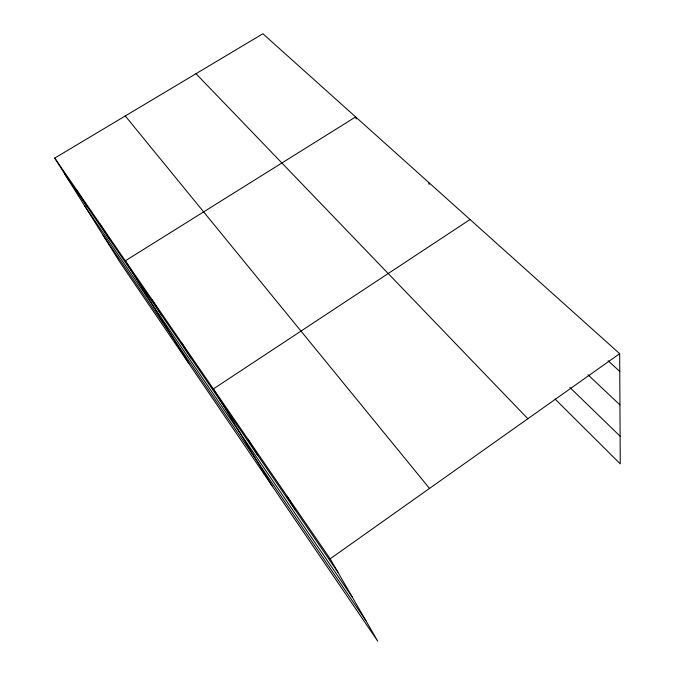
<?xml version="1.0" encoding="UTF-8"?>
<svg xmlns="http://www.w3.org/2000/svg" width="675" height="675" viewBox="0 0 675 675"><rect width="100%" height="100%" fill="white"/><g stroke="black" fill="none" stroke-linecap="round" stroke-linejoin="round"><path stroke-width="1.01" d="M330.168 558.816L619.675 353.675L262.887 33.75L54.751 158.077L120.057 262.389L377.789 641.25L330.168 558.816L54.751 158.077M470.053 219.51L213.393 388.901L271.974 485.705M608.15 360.813L619.768 371.419M587.976 374.785L619.945 404.907M569.894 387.492L620.106 436.193M555.095 399.06L620.249 463.852L619.675 353.675M196.012 73.693L527.858 418.736M125.272 115.948L429.502 488.43M64.867 174.234L337.897 572.197M84.367 205.394L352.426 597.333M103.089 235.288L365.918 620.696M76.444 189.65L86.552 205.841M99.908 223.779L109.957 239.962M188.873 363.547L125.347 260.795L355.641 116.927L356.214 118.943M152.187 299.843L162.008 315.824M181.423 342.385L191.033 358.13M248.493 439.982L257.428 454.908M287.221 496.336L295.642 510.604M428.667 182.402L429.123 184.444"/></g></svg>
